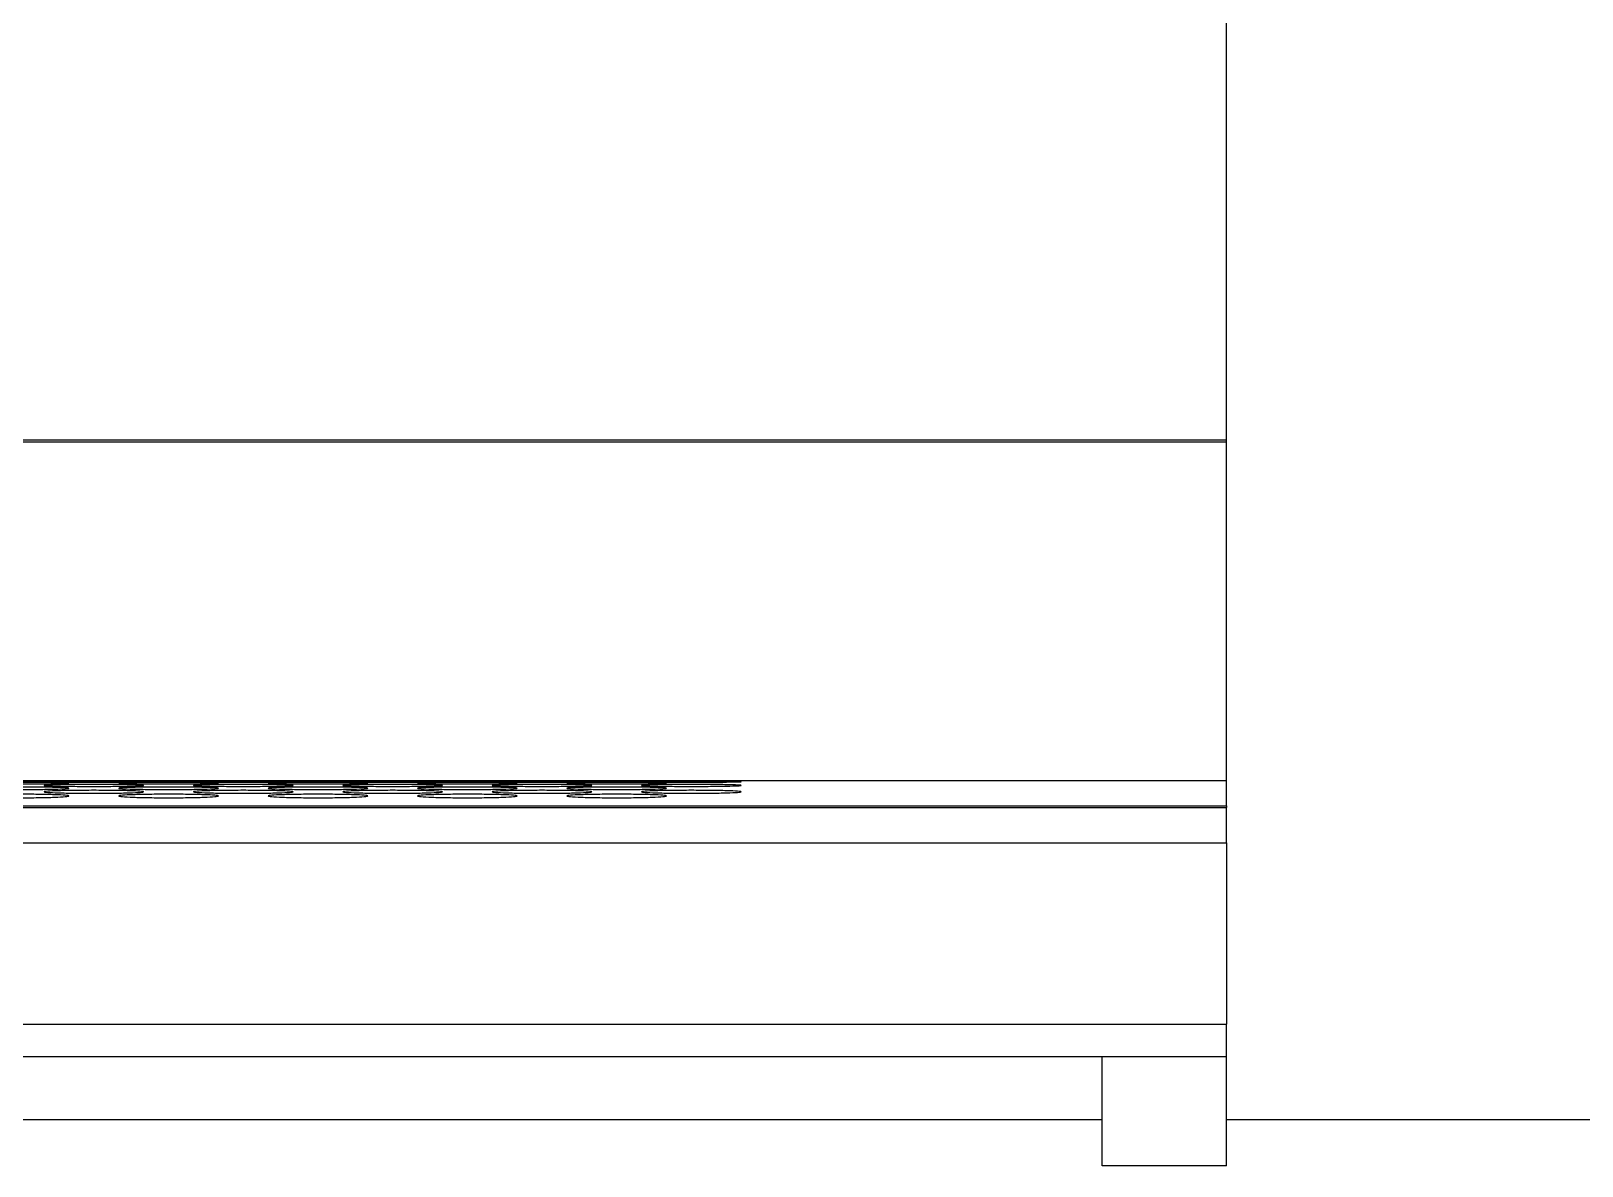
# Model space of a CAD drawing. Header units: millimetres. Extents: x 0.6 to 29.2, y 0.5 to 20.5.
# Drawn here: x 20.221 to 21.052, y 10.25 to 10.858 of the extents above; entities that cross this region are included whole.
import ezdxf

# ---------------------------------------------------------------- set-up
doc = ezdxf.new("R2010")
doc.units = ezdxf.units.MM

msp = doc.modelspace()

# ---------------------------------------------------------------- linework, layer by layer
for p, q in [((20.86135, 10.63898), (20.86135, 12.6673)), ((17.86135, 10.63898), (20.86135, 10.63898)), ((17.86135, 10.63796), (20.86135, 10.63796)), ((20.86135, 10.63796), (20.86135, 10.63898)), ((20.86135, 10.45639), (20.86135, 10.63796)), ((20.23542, 10.45639), (20.19394, 10.45639)), ((20.31542, 10.45639), (20.27394, 10.45639)), ((20.39542, 10.45639), (20.35394, 10.45639)), ((20.47542, 10.45639), (20.43394, 10.45639)), ((20.55542, 10.45639), (20.51394, 10.45639)), ((20.86135, 10.45639), (20.59394, 10.45639)), ((20.86135, 10.44286), (20.86135, 10.45639)), ((17.86135, 10.44286), (20.86135, 10.44286)), ((17.86135, 10.44195), (20.86135, 10.44195)), ((20.86135, 10.44286), (20.86135, 10.44195)), ((20.86135, 10.42316), (20.86135, 10.44195)), ((17.86135, 10.42316), (20.86135, 10.42316)), ((20.86135, 10.42316), (20.86135, 10.32592)), ((17.86135, 10.32592), (20.86135, 10.32592)), ((20.86135, 10.30873), (20.86135, 10.32592)), ((17.86135, 10.30873), (20.86135, 10.30873)), ((20.79468, 10.25001), (20.79468, 10.30873)), ((20.86135, 10.25001), (20.86135, 10.30873)), ((20.79468, 10.27466), (19.39468, 10.27466)), ((21.34135, 10.27466), (20.86135, 10.27466)), ((20.86135, 10.25001), (20.79468, 10.25001))]:
    msp.add_line(p, q)
for points, knots in [([(20.21468, 10.45637), (20.21819, 10.45637), (20.22521, 10.45636), (20.23398, 10.45635), (20.24011, 10.45633), (20.24197, 10.45629), (20.24011, 10.45625), (20.23398, 10.4562), (20.22522, 10.45617), (20.21468, 10.45616), (20.20415, 10.45617), (20.19539, 10.4562), (20.18926, 10.45625), (20.1874, 10.45629), (20.18926, 10.45633), (20.19539, 10.45635), (20.20415, 10.45636), (20.21117, 10.45637), (20.21468, 10.45637)], [0, 0, 0, 0, 0.062528, 0.12499, 0.187437, 0.249996, 0.312447, 0.375002, 0.437456, 0.500008, 0.562451, 0.625015, 0.68746, 0.750019, 0.812469, 0.875027, 0.937563, 1, 1, 1, 1]), ([(20.21468, 10.45539), (20.21819, 10.45539), (20.22521, 10.45538), (20.23398, 10.4553), (20.24011, 10.45519), (20.24197, 10.45504), (20.24011, 10.45489), (20.23398, 10.45475), (20.22522, 10.45465), (20.21468, 10.45462), (20.20415, 10.45465), (20.19539, 10.45475), (20.18926, 10.45489), (20.1874, 10.45504), (20.18926, 10.45519), (20.19539, 10.4553), (20.20415, 10.45538), (20.21117, 10.45539), (20.21468, 10.45539)], [0, 0, 0, 0, 0.062528, 0.12499, 0.187437, 0.249995, 0.312447, 0.375003, 0.437456, 0.500008, 0.562451, 0.625015, 0.68746, 0.750019, 0.812469, 0.875027, 0.937563, 1, 1, 1, 1]), ([(20.21468, 10.45297), (20.21819, 10.45296), (20.22521, 10.45295), (20.23398, 10.4528), (20.24011, 10.4526), (20.24197, 10.45234), (20.24011, 10.45208), (20.23398, 10.45185), (20.22522, 10.45169), (20.21468, 10.45164), (20.20415, 10.45169), (20.19539, 10.45185), (20.18926, 10.45208), (20.1874, 10.45234), (20.18926, 10.4526), (20.19539, 10.4528), (20.20415, 10.45295), (20.21117, 10.45297), (20.21468, 10.45297)], [0, 0, 0, 0, 0.062528, 0.12499, 0.187437, 0.249996, 0.312447, 0.375002, 0.437456, 0.500008, 0.562451, 0.625015, 0.68746, 0.750019, 0.812469, 0.875027, 0.937563, 1, 1, 1, 1]), ([(20.21468, 10.44911), (20.21819, 10.4491), (20.22521, 10.44908), (20.23398, 10.44887), (20.24011, 10.44857), (20.24197, 10.44821), (20.24011, 10.44783), (20.23398, 10.44751), (20.22522, 10.44729), (20.21468, 10.44722), (20.20415, 10.44729), (20.19539, 10.44751), (20.18926, 10.44783), (20.1874, 10.44821), (20.18926, 10.44857), (20.19539, 10.44887), (20.20415, 10.44908), (20.21117, 10.4491), (20.21468, 10.44911)], [0, 0, 0, 0, 0.062528, 0.12499, 0.187437, 0.249995, 0.312447, 0.375002, 0.437456, 0.500008, 0.562451, 0.625015, 0.68746, 0.750019, 0.812469, 0.875027, 0.937563, 1, 1, 1, 1]), ([(20.25468, 10.45606), (20.25819, 10.45606), (20.26521, 10.45605), (20.27398, 10.45601), (20.28011, 10.45594), (20.28197, 10.45585), (20.28011, 10.45575), (20.27398, 10.45566), (20.26522, 10.45559), (20.25468, 10.45557), (20.24415, 10.45559), (20.23539, 10.45566), (20.22926, 10.45575), (20.2274, 10.45585), (20.22926, 10.45594), (20.23539, 10.45601), (20.24415, 10.45605), (20.25117, 10.45606), (20.25468, 10.45606)], [0, 0, 0, 0, 0.062528, 0.124991, 0.187437, 0.249996, 0.312448, 0.375004, 0.437456, 0.500008, 0.562452, 0.625016, 0.68746, 0.75002, 0.81247, 0.875028, 0.937563, 1, 1, 1, 1]), ([(20.25468, 10.45436), (20.25819, 10.45436), (20.26521, 10.45434), (20.27398, 10.45423), (20.28011, 10.45407), (20.28197, 10.45387), (20.28011, 10.45366), (20.27398, 10.45348), (20.26522, 10.45335), (20.25468, 10.45331), (20.24415, 10.45335), (20.23539, 10.45348), (20.22926, 10.45366), (20.2274, 10.45387), (20.22926, 10.45407), (20.23539, 10.45423), (20.24415, 10.45434), (20.25117, 10.45436), (20.25468, 10.45436)], [0, 0, 0, 0, 0.062528, 0.124991, 0.187437, 0.249996, 0.312448, 0.375004, 0.437456, 0.500008, 0.562452, 0.625016, 0.68746, 0.75002, 0.81247, 0.875028, 0.937563, 1, 1, 1, 1]), ([(20.25468, 10.45122), (20.25819, 10.45121), (20.26521, 10.45119), (20.27398, 10.45101), (20.28011, 10.45076), (20.28197, 10.45045), (20.28011, 10.45013), (20.27398, 10.44986), (20.26522, 10.44967), (20.25468, 10.44961), (20.24415, 10.44967), (20.23539, 10.44986), (20.22926, 10.45013), (20.2274, 10.45045), (20.22926, 10.45076), (20.23539, 10.45101), (20.24415, 10.45119), (20.25117, 10.45121), (20.25468, 10.45122)], [0, 0, 0, 0, 0.062528, 0.124991, 0.187437, 0.249996, 0.312448, 0.375004, 0.437456, 0.500008, 0.562452, 0.625016, 0.68746, 0.75002, 0.81247, 0.875028, 0.937563, 1, 1, 1, 1]), ([(20.27394, 10.45639), (20.27381, 10.45639), (20.27175, 10.45639), (20.26501, 10.45639), (20.25468, 10.45639), (20.24435, 10.45639), (20.23761, 10.45639), (20.23555, 10.45639), (20.23542, 10.45639)], [0, 0, 0, 0, 0.01673, 0.25821, 0.500076, 0.741524, 0.983437, 1, 1, 1, 1]), ([(20.29468, 10.45637), (20.29819, 10.45637), (20.30521, 10.45636), (20.31398, 10.45635), (20.32011, 10.45633), (20.32197, 10.45629), (20.32011, 10.45625), (20.31398, 10.4562), (20.30522, 10.45617), (20.29468, 10.45616), (20.28415, 10.45617), (20.27539, 10.4562), (20.26926, 10.45625), (20.2674, 10.45629), (20.26926, 10.45633), (20.27539, 10.45635), (20.28415, 10.45636), (20.29117, 10.45637), (20.29468, 10.45637)], [0, 0, 0, 0, 0.062528, 0.12499, 0.187437, 0.249996, 0.312447, 0.375002, 0.437456, 0.500007, 0.562451, 0.625015, 0.68746, 0.750019, 0.812469, 0.875027, 0.937563, 1, 1, 1, 1]), ([(20.29468, 10.45539), (20.29819, 10.45539), (20.30521, 10.45538), (20.31398, 10.4553), (20.32011, 10.45519), (20.32197, 10.45504), (20.32011, 10.45489), (20.31398, 10.45475), (20.30522, 10.45465), (20.29468, 10.45462), (20.28415, 10.45465), (20.27539, 10.45475), (20.26926, 10.45489), (20.2674, 10.45504), (20.26926, 10.45519), (20.27539, 10.4553), (20.28415, 10.45538), (20.29117, 10.45539), (20.29468, 10.45539)], [0, 0, 0, 0, 0.062528, 0.12499, 0.187437, 0.249995, 0.312447, 0.375003, 0.437456, 0.500007, 0.562451, 0.625015, 0.68746, 0.750019, 0.812469, 0.875027, 0.937563, 1, 1, 1, 1]), ([(20.29468, 10.45297), (20.29819, 10.45296), (20.30521, 10.45295), (20.31398, 10.4528), (20.32011, 10.4526), (20.32197, 10.45234), (20.32011, 10.45208), (20.31398, 10.45185), (20.30522, 10.45169), (20.29468, 10.45164), (20.28415, 10.45169), (20.27539, 10.45185), (20.26926, 10.45208), (20.2674, 10.45234), (20.26926, 10.4526), (20.27539, 10.4528), (20.28415, 10.45295), (20.29117, 10.45297), (20.29468, 10.45297)], [0, 0, 0, 0, 0.0625282, 0.12499, 0.1874368, 0.2499956, 0.3124472, 0.3750024, 0.4374558, 0.5000066, 0.5624507, 0.6250148, 0.6874596, 0.7500189, 0.8124692, 0.8750266, 0.9375628, 1, 1, 1, 1]), ([(20.29468, 10.44911), (20.29819, 10.4491), (20.30521, 10.44908), (20.31398, 10.44887), (20.32011, 10.44857), (20.32197, 10.44821), (20.32011, 10.44783), (20.31398, 10.44751), (20.30522, 10.44729), (20.29468, 10.44722), (20.28415, 10.44729), (20.27539, 10.44751), (20.26926, 10.44783), (20.2674, 10.44821), (20.26926, 10.44857), (20.27539, 10.44887), (20.28415, 10.44908), (20.29117, 10.4491), (20.29468, 10.44911)], [0, 0, 0, 0, 0.062528, 0.12499, 0.187437, 0.249995, 0.312447, 0.375002, 0.437456, 0.500006, 0.562451, 0.625015, 0.68746, 0.750019, 0.812469, 0.875027, 0.937563, 1, 1, 1, 1]), ([(20.33468, 10.45606), (20.33819, 10.45606), (20.34521, 10.45605), (20.35398, 10.45601), (20.36011, 10.45594), (20.36197, 10.45585), (20.36011, 10.45575), (20.35398, 10.45566), (20.34522, 10.45559), (20.33468, 10.45557), (20.32415, 10.45559), (20.31539, 10.45566), (20.30926, 10.45575), (20.3074, 10.45585), (20.30926, 10.45594), (20.31539, 10.45601), (20.32415, 10.45605), (20.33117, 10.45606), (20.33468, 10.45606)], [0, 0, 0, 0, 0.0625282, 0.1249908, 0.1874372, 0.2499962, 0.3124481, 0.3750038, 0.437456, 0.5000081, 0.5624523, 0.6250155, 0.6874601, 0.7500199, 0.8124704, 0.8750278, 0.9375639, 1, 1, 1, 1]), ([(20.33468, 10.45436), (20.33819, 10.45436), (20.34521, 10.45434), (20.35398, 10.45423), (20.36011, 10.45407), (20.36197, 10.45387), (20.36011, 10.45366), (20.35398, 10.45348), (20.34522, 10.45335), (20.33468, 10.45331), (20.32415, 10.45335), (20.31539, 10.45348), (20.30926, 10.45366), (20.3074, 10.45387), (20.30926, 10.45407), (20.31539, 10.45423), (20.32415, 10.45434), (20.33117, 10.45436), (20.33468, 10.45436)], [0, 0, 0, 0, 0.062528, 0.124991, 0.187437, 0.249996, 0.312448, 0.375004, 0.437456, 0.500008, 0.562452, 0.625016, 0.68746, 0.75002, 0.81247, 0.875028, 0.937564, 1, 1, 1, 1]), ([(20.33468, 10.45122), (20.33819, 10.45121), (20.34521, 10.45119), (20.35398, 10.45101), (20.36011, 10.45076), (20.36197, 10.45045), (20.36011, 10.45013), (20.35398, 10.44986), (20.34522, 10.44967), (20.33468, 10.44961), (20.32415, 10.44967), (20.31539, 10.44986), (20.30926, 10.45013), (20.3074, 10.45045), (20.30926, 10.45076), (20.31539, 10.45101), (20.32415, 10.45119), (20.33117, 10.45121), (20.33468, 10.45122)], [0, 0, 0, 0, 0.062528, 0.124991, 0.187437, 0.249996, 0.312448, 0.375004, 0.437456, 0.500008, 0.562452, 0.625015, 0.68746, 0.75002, 0.81247, 0.875028, 0.937564, 1, 1, 1, 1]), ([(20.35394, 10.45639), (20.35381, 10.45639), (20.35175, 10.45639), (20.34501, 10.45639), (20.33468, 10.45639), (20.32435, 10.45639), (20.31761, 10.45639), (20.31555, 10.45639), (20.31542, 10.45639)], [0, 0, 0, 0, 0.01673, 0.258211, 0.500078, 0.741527, 0.983437, 1, 1, 1, 1]), ([(20.37468, 10.45637), (20.37819, 10.45637), (20.38521, 10.45636), (20.39398, 10.45635), (20.40011, 10.45633), (20.40197, 10.45629), (20.40011, 10.45625), (20.39398, 10.4562), (20.38522, 10.45617), (20.37468, 10.45616), (20.36415, 10.45617), (20.35539, 10.4562), (20.34926, 10.45625), (20.3474, 10.45629), (20.34926, 10.45633), (20.35539, 10.45635), (20.36415, 10.45636), (20.37117, 10.45637), (20.37468, 10.45637)], [0, 0, 0, 0, 0.062528, 0.12499, 0.187436, 0.249995, 0.312447, 0.375003, 0.437455, 0.500007, 0.562451, 0.625015, 0.68746, 0.75002, 0.812469, 0.875027, 0.937563, 1, 1, 1, 1]), ([(20.37468, 10.45539), (20.37819, 10.45539), (20.38521, 10.45538), (20.39398, 10.4553), (20.40011, 10.45519), (20.40197, 10.45504), (20.40011, 10.45489), (20.39398, 10.45475), (20.38522, 10.45465), (20.37468, 10.45462), (20.36415, 10.45465), (20.35539, 10.45475), (20.34926, 10.45489), (20.3474, 10.45504), (20.34926, 10.45519), (20.35539, 10.4553), (20.36415, 10.45538), (20.37117, 10.45539), (20.37468, 10.45539)], [0, 0, 0, 0, 0.062528, 0.12499, 0.187437, 0.249995, 0.312447, 0.375003, 0.437455, 0.500007, 0.562451, 0.625015, 0.68746, 0.750019, 0.81247, 0.875027, 0.937563, 1, 1, 1, 1]), ([(20.37468, 10.45297), (20.37819, 10.45296), (20.38521, 10.45295), (20.39398, 10.4528), (20.40011, 10.4526), (20.40197, 10.45234), (20.40011, 10.45208), (20.39398, 10.45185), (20.38522, 10.45169), (20.37468, 10.45164), (20.36415, 10.45169), (20.35539, 10.45185), (20.34926, 10.45208), (20.3474, 10.45234), (20.34926, 10.4526), (20.35539, 10.4528), (20.36415, 10.45295), (20.37117, 10.45297), (20.37468, 10.45297)], [0, 0, 0, 0, 0.062528, 0.12499, 0.187437, 0.249996, 0.312447, 0.375003, 0.437455, 0.500007, 0.562451, 0.625015, 0.68746, 0.750019, 0.812469, 0.875027, 0.937563, 1, 1, 1, 1]), ([(20.37468, 10.44911), (20.37819, 10.4491), (20.38521, 10.44908), (20.39398, 10.44887), (20.40011, 10.44857), (20.40197, 10.44821), (20.40011, 10.44783), (20.39398, 10.44751), (20.38522, 10.44729), (20.37468, 10.44722), (20.36415, 10.44729), (20.35539, 10.44751), (20.34926, 10.44783), (20.3474, 10.44821), (20.34926, 10.44857), (20.35539, 10.44887), (20.36415, 10.44908), (20.37117, 10.4491), (20.37468, 10.44911)], [0, 0, 0, 0, 0.062528, 0.12499, 0.187437, 0.249995, 0.312447, 0.375003, 0.437455, 0.500007, 0.562451, 0.625015, 0.68746, 0.750019, 0.812469, 0.875027, 0.937563, 1, 1, 1, 1]), ([(20.41468, 10.45606), (20.41819, 10.45606), (20.42521, 10.45605), (20.43398, 10.45601), (20.44011, 10.45594), (20.44197, 10.45585), (20.44011, 10.45575), (20.43398, 10.45566), (20.42522, 10.45559), (20.41468, 10.45557), (20.40415, 10.45559), (20.39539, 10.45566), (20.38926, 10.45575), (20.3874, 10.45585), (20.38926, 10.45594), (20.39539, 10.45601), (20.40415, 10.45605), (20.41117, 10.45606), (20.41468, 10.45606)], [0, 0, 0, 0, 0.062528, 0.12499, 0.187437, 0.249995, 0.312447, 0.375002, 0.437455, 0.500008, 0.562451, 0.625015, 0.687459, 0.750019, 0.812469, 0.875027, 0.937563, 1, 1, 1, 1]), ([(20.41468, 10.45436), (20.41819, 10.45436), (20.42521, 10.45434), (20.43398, 10.45423), (20.44011, 10.45407), (20.44197, 10.45387), (20.44011, 10.45366), (20.43398, 10.45348), (20.42522, 10.45335), (20.41468, 10.45331), (20.40415, 10.45335), (20.39539, 10.45348), (20.38926, 10.45366), (20.3874, 10.45387), (20.38926, 10.45407), (20.39539, 10.45423), (20.40415, 10.45434), (20.41117, 10.45436), (20.41468, 10.45436)], [0, 0, 0, 0, 0.062528, 0.12499, 0.187436, 0.249995, 0.312447, 0.375003, 0.437455, 0.500008, 0.56245, 0.625015, 0.687459, 0.750019, 0.812469, 0.875027, 0.937563, 1, 1, 1, 1]), ([(20.41468, 10.45122), (20.41819, 10.45121), (20.42521, 10.45119), (20.43398, 10.45101), (20.44011, 10.45076), (20.44197, 10.45045), (20.44011, 10.45013), (20.43398, 10.44986), (20.42522, 10.44967), (20.41468, 10.44961), (20.40415, 10.44967), (20.39539, 10.44986), (20.38926, 10.45013), (20.3874, 10.45045), (20.38926, 10.45076), (20.39539, 10.45101), (20.40415, 10.45119), (20.41117, 10.45121), (20.41468, 10.45122)], [0, 0, 0, 0, 0.0625282, 0.1249896, 0.1874364, 0.2499953, 0.3124474, 0.3750025, 0.4374555, 0.5000075, 0.5624505, 0.6250145, 0.6874592, 0.7500192, 0.8124693, 0.8750267, 0.9375628, 1, 1, 1, 1]), ([(20.43394, 10.45639), (20.43381, 10.45639), (20.43176, 10.45639), (20.42501, 10.45639), (20.41468, 10.45639), (20.40435, 10.45639), (20.39761, 10.45639), (20.39555, 10.45639), (20.39542, 10.45639)], [0, 0, 0, 0, 0.016728, 0.258212, 0.500079, 0.741523, 0.983437, 1, 1, 1, 1]), ([(20.45468, 10.45637), (20.45819, 10.45637), (20.46521, 10.45636), (20.47398, 10.45635), (20.48011, 10.45633), (20.48197, 10.45629), (20.48011, 10.45625), (20.47398, 10.4562), (20.46522, 10.45617), (20.45468, 10.45616), (20.44415, 10.45617), (20.43539, 10.4562), (20.42926, 10.45625), (20.4274, 10.45629), (20.42926, 10.45633), (20.43539, 10.45635), (20.44415, 10.45636), (20.45117, 10.45637), (20.45468, 10.45637)], [0, 0, 0, 0, 0.062528, 0.124991, 0.187437, 0.249996, 0.312448, 0.375004, 0.437456, 0.500008, 0.562452, 0.625016, 0.68746, 0.75002, 0.81247, 0.875028, 0.937563, 1, 1, 1, 1]), ([(20.45468, 10.45539), (20.45819, 10.45539), (20.46521, 10.45538), (20.47398, 10.4553), (20.48011, 10.45519), (20.48197, 10.45504), (20.48011, 10.45489), (20.47398, 10.45475), (20.46522, 10.45465), (20.45468, 10.45462), (20.44415, 10.45465), (20.43539, 10.45475), (20.42926, 10.45489), (20.4274, 10.45504), (20.42926, 10.45519), (20.43539, 10.4553), (20.44415, 10.45538), (20.45117, 10.45539), (20.45468, 10.45539)], [0, 0, 0, 0, 0.062528, 0.124991, 0.187437, 0.249996, 0.312448, 0.375004, 0.437456, 0.500008, 0.562452, 0.625016, 0.68746, 0.75002, 0.81247, 0.875028, 0.937563, 1, 1, 1, 1]), ([(20.45468, 10.45297), (20.45819, 10.45296), (20.46521, 10.45295), (20.47398, 10.4528), (20.48011, 10.4526), (20.48197, 10.45234), (20.48011, 10.45208), (20.47398, 10.45185), (20.46522, 10.45169), (20.45468, 10.45164), (20.44415, 10.45169), (20.43539, 10.45185), (20.42926, 10.45208), (20.4274, 10.45234), (20.42926, 10.4526), (20.43539, 10.4528), (20.44415, 10.45295), (20.45117, 10.45297), (20.45468, 10.45297)], [0, 0, 0, 0, 0.062528, 0.124991, 0.187437, 0.249996, 0.312448, 0.375004, 0.437456, 0.500008, 0.562452, 0.625016, 0.68746, 0.75002, 0.81247, 0.875028, 0.937563, 1, 1, 1, 1]), ([(20.45468, 10.44911), (20.45819, 10.4491), (20.46521, 10.44908), (20.47398, 10.44887), (20.48011, 10.44857), (20.48197, 10.44821), (20.48011, 10.44783), (20.47398, 10.44751), (20.46522, 10.44729), (20.45468, 10.44722), (20.44415, 10.44729), (20.43539, 10.44751), (20.42926, 10.44783), (20.4274, 10.44821), (20.42926, 10.44857), (20.43539, 10.44887), (20.44415, 10.44908), (20.45117, 10.4491), (20.45468, 10.44911)], [0, 0, 0, 0, 0.062528, 0.124991, 0.187437, 0.249996, 0.312448, 0.375004, 0.437456, 0.500008, 0.562452, 0.625016, 0.68746, 0.75002, 0.81247, 0.875028, 0.937563, 1, 1, 1, 1]), ([(20.49468, 10.45606), (20.49819, 10.45606), (20.50521, 10.45605), (20.51398, 10.45601), (20.52011, 10.45594), (20.52197, 10.45585), (20.52011, 10.45575), (20.51398, 10.45566), (20.50522, 10.45559), (20.49468, 10.45557), (20.48415, 10.45559), (20.47539, 10.45566), (20.46926, 10.45575), (20.4674, 10.45585), (20.46926, 10.45594), (20.47539, 10.45601), (20.48415, 10.45605), (20.49117, 10.45606), (20.49468, 10.45606)], [0, 0, 0, 0, 0.062528, 0.12499, 0.187437, 0.249996, 0.312447, 0.375002, 0.437456, 0.500008, 0.562451, 0.625015, 0.68746, 0.750019, 0.812469, 0.875027, 0.937563, 1, 1, 1, 1]), ([(20.49468, 10.45436), (20.49819, 10.45436), (20.50521, 10.45434), (20.51398, 10.45423), (20.52011, 10.45407), (20.52197, 10.45387), (20.52011, 10.45366), (20.51398, 10.45348), (20.50522, 10.45335), (20.49468, 10.45331), (20.48415, 10.45335), (20.47539, 10.45348), (20.46926, 10.45366), (20.4674, 10.45387), (20.46926, 10.45407), (20.47539, 10.45423), (20.48415, 10.45434), (20.49117, 10.45436), (20.49468, 10.45436)], [0, 0, 0, 0, 0.0625282, 0.1249899, 0.1874366, 0.2499955, 0.3124475, 0.3750028, 0.4374557, 0.5000078, 0.5624507, 0.6250151, 0.6874594, 0.750019, 0.8124692, 0.8750267, 0.9375628, 1, 1, 1, 1]), ([(20.49468, 10.45122), (20.49819, 10.45121), (20.50521, 10.45119), (20.51398, 10.45101), (20.52011, 10.45076), (20.52197, 10.45045), (20.52011, 10.45013), (20.51398, 10.44986), (20.50522, 10.44967), (20.49468, 10.44961), (20.48415, 10.44967), (20.47539, 10.44986), (20.46926, 10.45013), (20.4674, 10.45045), (20.46926, 10.45076), (20.47539, 10.45101), (20.48415, 10.45119), (20.49117, 10.45121), (20.49468, 10.45122)], [0, 0, 0, 0, 0.062528, 0.12499, 0.187436, 0.249995, 0.312448, 0.375003, 0.437456, 0.500008, 0.562451, 0.625015, 0.687459, 0.750019, 0.812469, 0.875027, 0.937563, 1, 1, 1, 1]), ([(20.51394, 10.45639), (20.51381, 10.45639), (20.51176, 10.45639), (20.50501, 10.45639), (20.49468, 10.45639), (20.48435, 10.45639), (20.47761, 10.45639), (20.47555, 10.45639), (20.47542, 10.45639)], [0, 0, 0, 0, 0.016728, 0.258212, 0.500079, 0.741523, 0.983437, 1, 1, 1, 1]), ([(20.53468, 10.45637), (20.53819, 10.45637), (20.54521, 10.45636), (20.55398, 10.45635), (20.56011, 10.45633), (20.56197, 10.45629), (20.56011, 10.45625), (20.55398, 10.4562), (20.54522, 10.45617), (20.53468, 10.45616), (20.52415, 10.45617), (20.51539, 10.4562), (20.50926, 10.45625), (20.5074, 10.45629), (20.50926, 10.45633), (20.51539, 10.45635), (20.52415, 10.45636), (20.53117, 10.45637), (20.53468, 10.45637)], [0, 0, 0, 0, 0.062528, 0.124991, 0.187437, 0.249996, 0.312448, 0.375004, 0.437456, 0.500008, 0.562452, 0.625015, 0.68746, 0.75002, 0.81247, 0.875028, 0.937564, 1, 1, 1, 1]), ([(20.53468, 10.45539), (20.53819, 10.45539), (20.54521, 10.45538), (20.55398, 10.4553), (20.56011, 10.45519), (20.56197, 10.45504), (20.56011, 10.45489), (20.55398, 10.45475), (20.54522, 10.45465), (20.53468, 10.45462), (20.52415, 10.45465), (20.51539, 10.45475), (20.50926, 10.45489), (20.5074, 10.45504), (20.50926, 10.45519), (20.51539, 10.4553), (20.52415, 10.45538), (20.53117, 10.45539), (20.53468, 10.45539)], [0, 0, 0, 0, 0.062528, 0.124991, 0.187437, 0.249996, 0.312448, 0.375004, 0.437456, 0.500008, 0.562452, 0.625015, 0.68746, 0.75002, 0.81247, 0.875028, 0.937564, 1, 1, 1, 1]), ([(20.53468, 10.45297), (20.53819, 10.45296), (20.54521, 10.45295), (20.55398, 10.4528), (20.56011, 10.4526), (20.56197, 10.45234), (20.56011, 10.45208), (20.55398, 10.45185), (20.54522, 10.45169), (20.53468, 10.45164), (20.52415, 10.45169), (20.51539, 10.45185), (20.50926, 10.45208), (20.5074, 10.45234), (20.50926, 10.4526), (20.51539, 10.4528), (20.52415, 10.45295), (20.53117, 10.45297), (20.53468, 10.45297)], [0, 0, 0, 0, 0.0625282, 0.124991, 0.1874372, 0.2499962, 0.3124479, 0.3750038, 0.4374561, 0.5000081, 0.5624523, 0.6250154, 0.6874602, 0.7500198, 0.8124703, 0.8750278, 0.9375639, 1, 1, 1, 1]), ([(20.53468, 10.44911), (20.53819, 10.4491), (20.54521, 10.44908), (20.55398, 10.44887), (20.56011, 10.44857), (20.56197, 10.44821), (20.56011, 10.44783), (20.55398, 10.44751), (20.54522, 10.44729), (20.53468, 10.44722), (20.52415, 10.44729), (20.51539, 10.44751), (20.50926, 10.44783), (20.5074, 10.44821), (20.50926, 10.44857), (20.51539, 10.44887), (20.52415, 10.44908), (20.53117, 10.4491), (20.53468, 10.44911)], [0, 0, 0, 0, 0.062528, 0.124991, 0.187437, 0.249996, 0.312448, 0.375004, 0.437456, 0.500008, 0.562452, 0.625015, 0.68746, 0.75002, 0.81247, 0.875028, 0.937564, 1, 1, 1, 1]), ([(20.57468, 10.45606), (20.57819, 10.45606), (20.58521, 10.45605), (20.59398, 10.45601), (20.60011, 10.45594), (20.60197, 10.45585), (20.60011, 10.45575), (20.59398, 10.45566), (20.58522, 10.45559), (20.57468, 10.45557), (20.56415, 10.45559), (20.55539, 10.45566), (20.54926, 10.45575), (20.5474, 10.45585), (20.54926, 10.45594), (20.55539, 10.45601), (20.56415, 10.45605), (20.57117, 10.45606), (20.57468, 10.45606)], [0, 0, 0, 0, 0.062528, 0.12499, 0.187437, 0.249996, 0.312448, 0.375003, 0.437455, 0.500007, 0.562451, 0.625015, 0.68746, 0.750019, 0.812469, 0.875027, 0.937563, 1, 1, 1, 1]), ([(20.57468, 10.45436), (20.57819, 10.45436), (20.58521, 10.45434), (20.59398, 10.45423), (20.60011, 10.45407), (20.60197, 10.45387), (20.60011, 10.45366), (20.59398, 10.45348), (20.58522, 10.45335), (20.57468, 10.45331), (20.56415, 10.45335), (20.55539, 10.45348), (20.54926, 10.45366), (20.5474, 10.45387), (20.54926, 10.45407), (20.55539, 10.45423), (20.56415, 10.45434), (20.57117, 10.45436), (20.57468, 10.45436)], [0, 0, 0, 0, 0.062528, 0.12499, 0.187436, 0.249996, 0.312448, 0.375003, 0.437455, 0.500007, 0.562451, 0.625015, 0.68746, 0.750019, 0.812469, 0.875027, 0.937563, 1, 1, 1, 1]), ([(20.57468, 10.45122), (20.57819, 10.45121), (20.58521, 10.45119), (20.59398, 10.45101), (20.60011, 10.45076), (20.60197, 10.45045), (20.60011, 10.45013), (20.59398, 10.44986), (20.58522, 10.44967), (20.57468, 10.44961), (20.56415, 10.44967), (20.55539, 10.44986), (20.54926, 10.45013), (20.5474, 10.45045), (20.54926, 10.45076), (20.55539, 10.45101), (20.56415, 10.45119), (20.57117, 10.45121), (20.57468, 10.45122)], [0, 0, 0, 0, 0.0625282, 0.1249896, 0.1874363, 0.2499955, 0.3124478, 0.3750029, 0.4374548, 0.5000069, 0.562451, 0.6250151, 0.6874597, 0.7500195, 0.8124694, 0.8750267, 0.9375628, 1, 1, 1, 1]), ([(20.59394, 10.45639), (20.59381, 10.45639), (20.59176, 10.45639), (20.58501, 10.45639), (20.57468, 10.45639), (20.56435, 10.45639), (20.55761, 10.45639), (20.55555, 10.45639), (20.55542, 10.45639)], [0, 0, 0, 0, 0.01673, 0.25821, 0.500076, 0.741524, 0.983437, 1, 1, 1, 1])]:
    msp.add_open_spline(points, degree=3, knots=knots)

doc.saveas('drawing.dxf')
